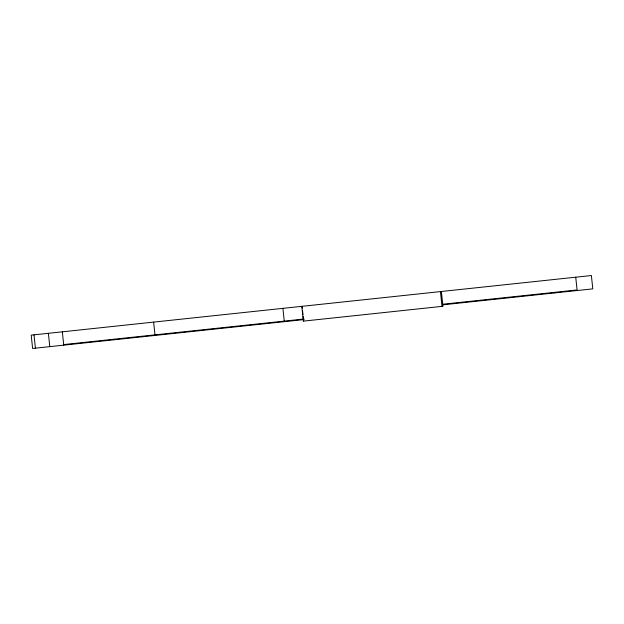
<?xml version="1.0" encoding="UTF-8"?>
<svg xmlns="http://www.w3.org/2000/svg" width="624" height="624" viewBox="0 0 624 624"><rect width="100%" height="100%" fill="white"/><g stroke="black" fill="none" stroke-linecap="round" stroke-linejoin="round"><path stroke-width="0.94" d="M63.687 344.573L304.013 319.004M442.549 304.262L577.083 289.949L575.726 277.196M304.005 319.589L32.62 348.465L31.2 335.135L591.38 275.535L592.8 288.865L442.447 304.863M554.034 292.406L554.089 292.984M441.379 291.494L442.946 306.275L303.373 321.126L301.798 306.345M440.435 291.595L442.01 306.376M302.094 306.314L302.289 308.162M302.585 310.931L302.983 314.629M303.178 316.477L303.67 321.095M282.914 308.357L284.271 321.103M153.629 322.109L154.986 334.862M62.33 331.828L63.742 345.158M48.376 333.31L49.795 346.64M34 334.838L35.42 348.169"/></g></svg>
